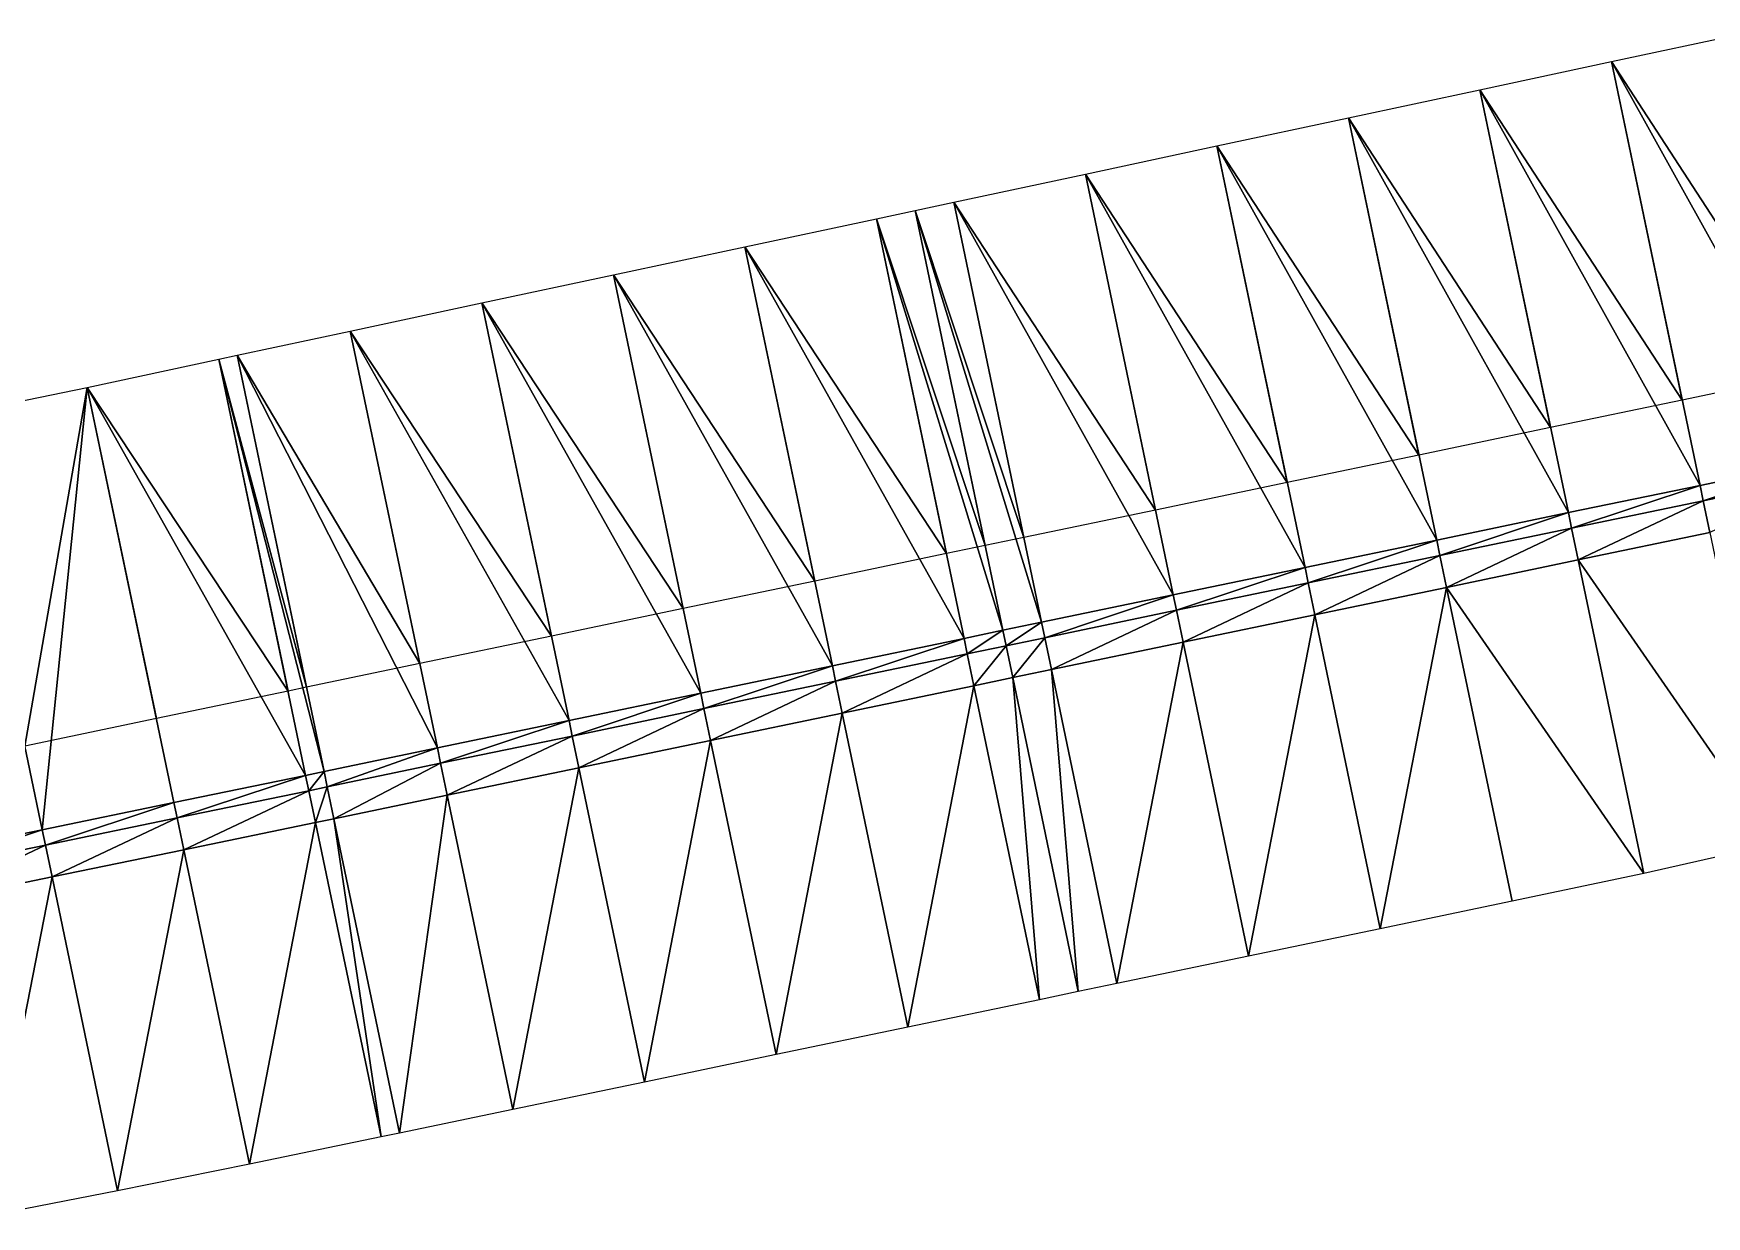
# Model space of a CAD drawing. Header units: metres. Extents: x 1882598 to 1885460, y 3171405 to 3171756.
# Drawn here: x 1883232.72 to 1883245.16, y 3171612.9 to 3171621.7 of the extents above; entities that cross this region are included whole.
import ezdxf

# ---------------------------------------------------------------- set-up
doc = ezdxf.new("R2010")
doc.units = ezdxf.units.M
doc.header["$MEASUREMENT"] = 0
doc.layers.add('Triangles surfaces projet', color=7, linetype='Continuous', true_color=0x848484)

msp = doc.modelspace()

# ---------------------------------------------------------------- linework, layer by layer
at = {"layer": 'Triangles surfaces projet'}
for points in [[(1883244.453, 3171621.488, 150.829), (1883245.431, 3171621.697, 150.825), (1883246.09, 3171618.541, 150.744), (1883244.453, 3171621.488, 150.829)], [(1883245.431, 3171621.697, 151.175), (1883245.957, 3171619.175, 151.11), (1883244.453, 3171621.488, 151.179), (1883245.431, 3171621.697, 151.175)], [(1883244.453, 3171621.488, 150.829), (1883245.111, 3171618.337, 150.749), (1883243.475, 3171621.279, 150.834), (1883244.453, 3171621.488, 150.829)], [(1883244.453, 3171621.488, 151.179), (1883244.979, 3171618.971, 151.115), (1883243.475, 3171621.279, 151.184), (1883244.453, 3171621.488, 151.179)], [(1883246.09, 3171618.541, 150.744), (1883245.111, 3171618.337, 150.749), (1883244.453, 3171621.488, 150.829), (1883246.09, 3171618.541, 150.744)], [(1883245.957, 3171619.175, 151.11), (1883244.979, 3171618.971, 151.115), (1883244.453, 3171621.488, 151.179), (1883245.957, 3171619.175, 151.11)], [(1883244.132, 3171618.134, 150.754), (1883242.497, 3171621.07, 150.839), (1883243.475, 3171621.279, 150.834), (1883244.132, 3171618.134, 150.754)], [(1883243.475, 3171621.279, 151.184), (1883244, 3171618.766, 151.12), (1883242.497, 3171621.07, 151.189), (1883243.475, 3171621.279, 151.184)], [(1883244.132, 3171618.134, 150.754), (1883243.475, 3171621.279, 150.834), (1883245.111, 3171618.337, 150.749), (1883244.132, 3171618.134, 150.754)], [(1883244.979, 3171618.971, 151.115), (1883244, 3171618.766, 151.12), (1883243.475, 3171621.279, 151.184), (1883244.979, 3171618.971, 151.115)], [(1883243.153, 3171617.93, 150.759), (1883241.519, 3171620.861, 150.844), (1883242.497, 3171621.07, 150.839), (1883243.153, 3171617.93, 150.759)], [(1883242.497, 3171621.07, 151.189), (1883243.021, 3171618.562, 151.125), (1883241.519, 3171620.861, 151.194), (1883242.497, 3171621.07, 151.189)], [(1883243.153, 3171617.93, 150.759), (1883242.497, 3171621.07, 150.839), (1883244.132, 3171618.134, 150.754), (1883243.153, 3171617.93, 150.759)], [(1883244, 3171618.766, 151.12), (1883243.021, 3171618.562, 151.125), (1883242.497, 3171621.07, 151.189), (1883244, 3171618.766, 151.12)], [(1883242.174, 3171617.726, 150.764), (1883240.541, 3171620.652, 150.849), (1883241.519, 3171620.861, 150.844), (1883242.174, 3171617.726, 150.764)], [(1883241.519, 3171620.861, 151.194), (1883242.042, 3171618.358, 151.13), (1883240.541, 3171620.652, 151.199), (1883241.519, 3171620.861, 151.194)], [(1883242.174, 3171617.726, 150.764), (1883241.519, 3171620.861, 150.844), (1883243.153, 3171617.93, 150.759), (1883242.174, 3171617.726, 150.764)], [(1883243.021, 3171618.562, 151.125), (1883242.042, 3171618.358, 151.13), (1883241.519, 3171620.861, 151.194), (1883243.021, 3171618.562, 151.125)], [(1883240.541, 3171620.652, 150.849), (1883241.195, 3171617.522, 150.769), (1883239.563, 3171620.443, 150.854), (1883240.541, 3171620.652, 150.849)], [(1883240.541, 3171620.652, 151.199), (1883241.063, 3171618.153, 151.135), (1883239.563, 3171620.443, 151.204), (1883240.541, 3171620.652, 151.199)], [(1883242.174, 3171617.726, 150.764), (1883241.195, 3171617.522, 150.769), (1883240.541, 3171620.652, 150.849), (1883242.174, 3171617.726, 150.764)], [(1883242.042, 3171618.358, 151.13), (1883241.063, 3171618.153, 151.135), (1883240.541, 3171620.652, 151.199), (1883242.042, 3171618.358, 151.13)], [(1883239.276, 3171620.381, 150.855), (1883239.563, 3171620.443, 150.854), (1883240.216, 3171617.319, 150.774), (1883239.276, 3171620.381, 150.855)], [(1883239.563, 3171620.443, 151.204), (1883240.084, 3171617.949, 151.14), (1883239.276, 3171620.381, 151.205), (1883239.563, 3171620.443, 151.204)], [(1883239.563, 3171620.443, 150.854), (1883241.195, 3171617.522, 150.769), (1883240.216, 3171617.319, 150.774), (1883239.563, 3171620.443, 150.854)], [(1883241.063, 3171618.153, 151.135), (1883240.084, 3171617.949, 151.14), (1883239.563, 3171620.443, 151.204), (1883241.063, 3171618.153, 151.135)], [(1883238.988, 3171620.32, 150.857), (1883239.639, 3171617.199, 150.777), (1883238.01, 3171620.111, 150.862), (1883238.988, 3171620.32, 150.857)], [(1883238.988, 3171620.32, 151.207), (1883239.508, 3171617.829, 151.143), (1883238.01, 3171620.111, 151.212), (1883238.988, 3171620.32, 151.207)], [(1883239.927, 3171617.259, 150.776), (1883238.988, 3171620.32, 150.857), (1883239.276, 3171620.381, 150.855), (1883239.927, 3171617.259, 150.776)], [(1883239.276, 3171620.381, 151.205), (1883239.796, 3171617.889, 151.142), (1883238.988, 3171620.32, 151.207), (1883239.276, 3171620.381, 151.205)], [(1883238.988, 3171620.32, 150.857), (1883239.927, 3171617.259, 150.776), (1883239.639, 3171617.199, 150.777), (1883238.988, 3171620.32, 150.857)], [(1883239.796, 3171617.889, 151.142), (1883239.508, 3171617.829, 151.143), (1883238.988, 3171620.32, 151.207), (1883239.796, 3171617.889, 151.142)], [(1883239.276, 3171620.381, 150.855), (1883240.216, 3171617.319, 150.774), (1883239.927, 3171617.259, 150.776), (1883239.276, 3171620.381, 150.855)], [(1883240.084, 3171617.949, 151.14), (1883239.796, 3171617.889, 151.142), (1883239.276, 3171620.381, 151.205), (1883240.084, 3171617.949, 151.14)], [(1883237.032, 3171619.902, 150.867), (1883238.01, 3171620.111, 150.862), (1883238.66, 3171616.995, 150.782), (1883237.032, 3171619.902, 150.867)], [(1883238.01, 3171620.111, 151.212), (1883238.529, 3171617.624, 151.148), (1883237.032, 3171619.902, 151.217), (1883238.01, 3171620.111, 151.212)], [(1883238.01, 3171620.111, 150.862), (1883239.639, 3171617.199, 150.777), (1883238.66, 3171616.995, 150.782), (1883238.01, 3171620.111, 150.862)], [(1883239.508, 3171617.829, 151.143), (1883238.529, 3171617.624, 151.148), (1883238.01, 3171620.111, 151.212), (1883239.508, 3171617.829, 151.143)], [(1883237.681, 3171616.791, 150.787), (1883236.054, 3171619.693, 150.872), (1883237.032, 3171619.902, 150.867), (1883237.681, 3171616.791, 150.787)], [(1883237.032, 3171619.902, 151.217), (1883237.55, 3171617.42, 151.153), (1883236.054, 3171619.693, 151.222), (1883237.032, 3171619.902, 151.217)], [(1883237.032, 3171619.902, 150.867), (1883238.66, 3171616.995, 150.782), (1883237.681, 3171616.791, 150.787), (1883237.032, 3171619.902, 150.867)], [(1883238.529, 3171617.624, 151.148), (1883237.55, 3171617.42, 151.153), (1883237.032, 3171619.902, 151.217), (1883238.529, 3171617.624, 151.148)], [(1883236.702, 3171616.588, 150.792), (1883235.076, 3171619.484, 150.876), (1883236.054, 3171619.693, 150.872), (1883236.702, 3171616.588, 150.792)], [(1883236.054, 3171619.693, 151.222), (1883236.571, 3171617.216, 151.158), (1883235.076, 3171619.484, 151.226), (1883236.054, 3171619.693, 151.222)], [(1883236.702, 3171616.588, 150.792), (1883236.054, 3171619.693, 150.872), (1883237.681, 3171616.791, 150.787), (1883236.702, 3171616.588, 150.792)], [(1883237.55, 3171617.42, 151.153), (1883236.571, 3171617.216, 151.158), (1883236.054, 3171619.693, 151.222), (1883237.55, 3171617.42, 151.153)], [(1883235.076, 3171619.484, 150.876), (1883235.723, 3171616.384, 150.797), (1883234.235, 3171619.304, 150.881), (1883235.076, 3171619.484, 150.876)], [(1883235.076, 3171619.484, 151.226), (1883235.592, 3171617.011, 151.163), (1883234.235, 3171619.304, 151.231), (1883235.076, 3171619.484, 151.226)], [(1883235.076, 3171619.484, 150.876), (1883236.702, 3171616.588, 150.792), (1883235.723, 3171616.384, 150.797), (1883235.076, 3171619.484, 150.876)], [(1883236.571, 3171617.216, 151.158), (1883235.592, 3171617.011, 151.163), (1883235.076, 3171619.484, 151.226), (1883236.571, 3171617.216, 151.158)], [(1883234.098, 3171619.275, 150.881), (1883234.744, 3171616.18, 150.802), (1883233.12, 3171619.065, 150.885), (1883234.098, 3171619.275, 150.881)], [(1883234.098, 3171619.275, 151.231), (1883234.613, 3171616.807, 151.168), (1883233.12, 3171619.065, 151.235), (1883234.098, 3171619.275, 151.231)], [(1883234.881, 3171616.209, 150.802), (1883234.098, 3171619.275, 150.881), (1883234.235, 3171619.304, 150.881), (1883234.881, 3171616.209, 150.802)], [(1883234.235, 3171619.304, 151.231), (1883234.75, 3171616.836, 151.168), (1883234.098, 3171619.275, 151.231), (1883234.235, 3171619.304, 151.231)], [(1883234.744, 3171616.18, 150.802), (1883234.098, 3171619.275, 150.881), (1883234.881, 3171616.209, 150.802), (1883234.744, 3171616.18, 150.802)], [(1883234.75, 3171616.836, 151.168), (1883234.613, 3171616.807, 151.168), (1883234.098, 3171619.275, 151.231), (1883234.75, 3171616.836, 151.168)], [(1883235.723, 3171616.384, 150.797), (1883234.881, 3171616.209, 150.802), (1883234.235, 3171619.304, 150.881), (1883235.723, 3171616.384, 150.797)], [(1883235.592, 3171617.011, 151.163), (1883234.75, 3171616.836, 151.168), (1883234.235, 3171619.304, 151.231), (1883235.592, 3171617.011, 151.163)], [(1883233.12, 3171619.065, 150.885), (1883232.785, 3171615.776, 150.811), (1883232.141, 3171618.863, 150.889), (1883233.12, 3171619.065, 150.885)], [(1883233.12, 3171619.065, 151.235), (1883232.655, 3171616.398, 151.176), (1883232.141, 3171618.863, 151.239), (1883233.12, 3171619.065, 151.235)], [(1883233.634, 3171616.603, 151.172), (1883232.655, 3171616.398, 151.176), (1883233.12, 3171619.065, 151.235), (1883233.634, 3171616.603, 151.172)], [(1883232.785, 3171615.776, 150.811), (1883233.12, 3171619.065, 150.885), (1883233.765, 3171615.978, 150.806), (1883232.785, 3171615.776, 150.811)], [(1883234.744, 3171616.18, 150.802), (1883233.765, 3171615.978, 150.806), (1883233.12, 3171619.065, 150.885), (1883234.744, 3171616.18, 150.802)], [(1883234.613, 3171616.807, 151.168), (1883233.634, 3171616.603, 151.172), (1883233.12, 3171619.065, 151.235), (1883234.613, 3171616.807, 151.168)], [(1883232.141, 3171618.863, 150.889), (1883232.785, 3171615.776, 150.811), (1883231.806, 3171615.574, 150.815), (1883232.141, 3171618.863, 150.889)], [(1883246.09, 3171618.541, 150.744), (1883245.135, 3171618.223, 150.746), (1883245.111, 3171618.337, 150.749), (1883246.09, 3171618.541, 150.744)], [(1883246.09, 3171618.541, 150.744), (1883246.114, 3171618.427, 150.741), (1883245.135, 3171618.223, 150.746), (1883246.09, 3171618.541, 150.744)], [(1883244.156, 3171618.019, 150.751), (1883244.132, 3171618.134, 150.754), (1883245.111, 3171618.337, 150.749), (1883244.156, 3171618.019, 150.751)], [(1883245.111, 3171618.337, 150.749), (1883245.135, 3171618.223, 150.746), (1883244.156, 3171618.019, 150.751), (1883245.111, 3171618.337, 150.749)], [(1883245.135, 3171618.223, 150.746), (1883246.114, 3171618.427, 150.741), (1883245.184, 3171617.986, 150.989), (1883245.135, 3171618.223, 150.746)], [(1883244.205, 3171617.782, 150.994), (1883244.156, 3171618.019, 150.751), (1883245.135, 3171618.223, 150.746), (1883244.205, 3171617.782, 150.994)], [(1883245.135, 3171618.223, 150.746), (1883245.184, 3171617.986, 150.989), (1883244.205, 3171617.782, 150.994), (1883245.135, 3171618.223, 150.746)], [(1883243.177, 3171617.816, 150.756), (1883243.153, 3171617.93, 150.759), (1883244.132, 3171618.134, 150.754), (1883243.177, 3171617.816, 150.756)], [(1883244.132, 3171618.134, 150.754), (1883244.156, 3171618.019, 150.751), (1883243.177, 3171617.816, 150.756), (1883244.132, 3171618.134, 150.754)], [(1883243.226, 3171617.578, 150.999), (1883243.177, 3171617.816, 150.756), (1883244.156, 3171618.019, 150.751), (1883243.226, 3171617.578, 150.999)], [(1883244.156, 3171618.019, 150.751), (1883244.205, 3171617.782, 150.994), (1883243.226, 3171617.578, 150.999), (1883244.156, 3171618.019, 150.751)], [(1883245.667, 3171615.672, 152.565), (1883244.205, 3171617.782, 150.994), (1883245.184, 3171617.986, 150.989), (1883245.667, 3171615.672, 152.565)], [(1883243.153, 3171617.93, 150.759), (1883242.197, 3171617.612, 150.761), (1883242.174, 3171617.726, 150.764), (1883243.153, 3171617.93, 150.759)], [(1883243.177, 3171617.816, 150.756), (1883242.197, 3171617.612, 150.761), (1883243.153, 3171617.93, 150.759), (1883243.177, 3171617.816, 150.756)], [(1883241.218, 3171617.408, 150.766), (1883241.195, 3171617.522, 150.769), (1883242.174, 3171617.726, 150.764), (1883241.218, 3171617.408, 150.766)], [(1883241.218, 3171617.408, 150.766), (1883242.174, 3171617.726, 150.764), (1883242.197, 3171617.612, 150.761), (1883241.218, 3171617.408, 150.766)], [(1883242.247, 3171617.374, 151.004), (1883242.197, 3171617.612, 150.761), (1883243.177, 3171617.816, 150.756), (1883242.247, 3171617.374, 151.004)], [(1883243.177, 3171617.816, 150.756), (1883243.226, 3171617.578, 150.999), (1883242.247, 3171617.374, 151.004), (1883243.177, 3171617.816, 150.756)], [(1883244.692, 3171615.45, 152.582), (1883243.226, 3171617.578, 150.999), (1883244.205, 3171617.782, 150.994), (1883244.692, 3171615.45, 152.582)], [(1883245.667, 3171615.672, 152.565), (1883244.692, 3171615.45, 152.582), (1883244.205, 3171617.782, 150.994), (1883245.667, 3171615.672, 152.565)], [(1883241.218, 3171617.408, 150.766), (1883242.197, 3171617.612, 150.761), (1883241.268, 3171617.171, 151.009), (1883241.218, 3171617.408, 150.766)], [(1883241.268, 3171617.171, 151.009), (1883242.197, 3171617.612, 150.761), (1883242.247, 3171617.374, 151.004), (1883241.268, 3171617.171, 151.009)], [(1883242.734, 3171615.04, 152.593), (1883242.247, 3171617.374, 151.004), (1883243.226, 3171617.578, 150.999), (1883242.734, 3171615.04, 152.593)], [(1883243.713, 3171615.244, 152.588), (1883242.734, 3171615.04, 152.593), (1883243.226, 3171617.578, 150.999), (1883243.713, 3171615.244, 152.588)], [(1883243.713, 3171615.244, 152.588), (1883243.226, 3171617.578, 150.999), (1883244.692, 3171615.45, 152.582), (1883243.713, 3171615.244, 152.588)], [(1883240.216, 3171617.319, 150.774), (1883241.195, 3171617.522, 150.769), (1883240.239, 3171617.204, 150.771), (1883240.216, 3171617.319, 150.774)], [(1883240.239, 3171617.204, 150.771), (1883241.195, 3171617.522, 150.769), (1883241.218, 3171617.408, 150.766), (1883240.239, 3171617.204, 150.771)], [(1883240.239, 3171617.204, 150.771), (1883241.218, 3171617.408, 150.766), (1883240.289, 3171616.967, 151.014), (1883240.239, 3171617.204, 150.771)], [(1883241.218, 3171617.408, 150.766), (1883241.268, 3171617.171, 151.009), (1883240.289, 3171616.967, 151.014), (1883241.218, 3171617.408, 150.766)], [(1883241.755, 3171614.836, 152.599), (1883241.268, 3171617.171, 151.009), (1883242.247, 3171617.374, 151.004), (1883241.755, 3171614.836, 152.599)], [(1883241.755, 3171614.836, 152.599), (1883242.247, 3171617.374, 151.004), (1883242.734, 3171615.04, 152.593), (1883241.755, 3171614.836, 152.599)], [(1883239.639, 3171617.199, 150.777), (1883238.684, 3171616.881, 150.779), (1883238.66, 3171616.995, 150.782), (1883239.639, 3171617.199, 150.777)], [(1883239.639, 3171617.199, 150.777), (1883239.663, 3171617.084, 150.774), (1883238.684, 3171616.881, 150.779), (1883239.639, 3171617.199, 150.777)], [(1883239.639, 3171617.199, 150.777), (1883239.927, 3171617.259, 150.776), (1883239.663, 3171617.084, 150.774), (1883239.639, 3171617.199, 150.777)], [(1883239.927, 3171617.259, 150.776), (1883239.951, 3171617.144, 150.773), (1883239.663, 3171617.084, 150.774), (1883239.927, 3171617.259, 150.776)], [(1883240.216, 3171617.319, 150.774), (1883239.951, 3171617.144, 150.773), (1883239.927, 3171617.259, 150.776), (1883240.216, 3171617.319, 150.774)], [(1883240.216, 3171617.319, 150.774), (1883240.239, 3171617.204, 150.771), (1883239.951, 3171617.144, 150.773), (1883240.216, 3171617.319, 150.774)], [(1883240.001, 3171616.907, 151.015), (1883239.951, 3171617.144, 150.773), (1883240.239, 3171617.204, 150.771), (1883240.001, 3171616.907, 151.015)], [(1883240.239, 3171617.204, 150.771), (1883240.289, 3171616.967, 151.014), (1883240.001, 3171616.907, 151.015), (1883240.239, 3171617.204, 150.771)], [(1883239.663, 3171617.084, 150.774), (1883238.733, 3171616.643, 151.022), (1883238.684, 3171616.881, 150.779), (1883239.663, 3171617.084, 150.774)], [(1883239.663, 3171617.084, 150.774), (1883239.713, 3171616.847, 151.017), (1883238.733, 3171616.643, 151.022), (1883239.663, 3171617.084, 150.774)], [(1883239.713, 3171616.847, 151.017), (1883239.663, 3171617.084, 150.774), (1883239.951, 3171617.144, 150.773), (1883239.713, 3171616.847, 151.017)], [(1883239.713, 3171616.847, 151.017), (1883239.951, 3171617.144, 150.773), (1883240.001, 3171616.907, 151.015), (1883239.713, 3171616.847, 151.017)], [(1883240.289, 3171616.967, 151.014), (1883241.268, 3171617.171, 151.009), (1883240.776, 3171614.632, 152.604), (1883240.289, 3171616.967, 151.014)], [(1883241.268, 3171617.171, 151.009), (1883241.755, 3171614.836, 152.599), (1883240.776, 3171614.632, 152.604), (1883241.268, 3171617.171, 151.009)], [(1883237.681, 3171616.791, 150.787), (1883238.66, 3171616.995, 150.782), (1883237.705, 3171616.677, 150.784), (1883237.681, 3171616.791, 150.787)], [(1883238.66, 3171616.995, 150.782), (1883238.684, 3171616.881, 150.779), (1883237.705, 3171616.677, 150.784), (1883238.66, 3171616.995, 150.782)], [(1883240.001, 3171616.907, 151.015), (1883240.289, 3171616.967, 151.014), (1883240.488, 3171614.572, 152.605), (1883240.001, 3171616.907, 151.015)], [(1883240.488, 3171614.572, 152.605), (1883240.289, 3171616.967, 151.014), (1883240.776, 3171614.632, 152.604), (1883240.488, 3171614.572, 152.605)], [(1883237.754, 3171616.44, 151.027), (1883237.705, 3171616.677, 150.784), (1883238.684, 3171616.881, 150.779), (1883237.754, 3171616.44, 151.027)], [(1883238.684, 3171616.881, 150.779), (1883238.733, 3171616.643, 151.022), (1883237.754, 3171616.44, 151.027), (1883238.684, 3171616.881, 150.779)], [(1883239.221, 3171614.308, 152.612), (1883238.733, 3171616.643, 151.022), (1883239.713, 3171616.847, 151.017), (1883239.221, 3171614.308, 152.612)], [(1883239.221, 3171614.308, 152.612), (1883239.713, 3171616.847, 151.017), (1883240.2, 3171614.512, 152.607), (1883239.221, 3171614.308, 152.612)], [(1883240.2, 3171614.512, 152.607), (1883239.713, 3171616.847, 151.017), (1883240.001, 3171616.907, 151.015), (1883240.2, 3171614.512, 152.607)], [(1883240.2, 3171614.512, 152.607), (1883240.001, 3171616.907, 151.015), (1883240.488, 3171614.572, 152.605), (1883240.2, 3171614.512, 152.607)], [(1883236.726, 3171616.473, 150.789), (1883236.702, 3171616.588, 150.792), (1883237.681, 3171616.791, 150.787), (1883236.726, 3171616.473, 150.789)], [(1883237.705, 3171616.677, 150.784), (1883236.726, 3171616.473, 150.789), (1883237.681, 3171616.791, 150.787), (1883237.705, 3171616.677, 150.784)], [(1883235.723, 3171616.384, 150.797), (1883236.702, 3171616.588, 150.792), (1883235.747, 3171616.27, 150.794), (1883235.723, 3171616.384, 150.797)], [(1883236.702, 3171616.588, 150.792), (1883236.726, 3171616.473, 150.789), (1883235.747, 3171616.27, 150.794), (1883236.702, 3171616.588, 150.792)], [(1883236.775, 3171616.236, 151.032), (1883236.726, 3171616.473, 150.789), (1883237.705, 3171616.677, 150.784), (1883236.775, 3171616.236, 151.032)], [(1883237.754, 3171616.44, 151.027), (1883236.775, 3171616.236, 151.032), (1883237.705, 3171616.677, 150.784), (1883237.754, 3171616.44, 151.027)], [(1883237.754, 3171616.44, 151.027), (1883238.733, 3171616.643, 151.022), (1883238.242, 3171614.104, 152.617), (1883237.754, 3171616.44, 151.027)], [(1883239.221, 3171614.308, 152.612), (1883238.242, 3171614.104, 152.617), (1883238.733, 3171616.643, 151.022), (1883239.221, 3171614.308, 152.612)], [(1883235.796, 3171616.032, 151.037), (1883235.747, 3171616.27, 150.794), (1883236.726, 3171616.473, 150.789), (1883235.796, 3171616.032, 151.037)], [(1883235.796, 3171616.032, 151.037), (1883236.726, 3171616.473, 150.789), (1883236.775, 3171616.236, 151.032), (1883235.796, 3171616.032, 151.037)], [(1883234.881, 3171616.209, 150.802), (1883235.723, 3171616.384, 150.797), (1883234.905, 3171616.094, 150.799), (1883234.881, 3171616.209, 150.802)], [(1883235.747, 3171616.27, 150.794), (1883234.905, 3171616.094, 150.799), (1883235.723, 3171616.384, 150.797), (1883235.747, 3171616.27, 150.794)], [(1883236.775, 3171616.236, 151.032), (1883237.754, 3171616.44, 151.027), (1883237.263, 3171613.9, 152.623), (1883236.775, 3171616.236, 151.032)], [(1883238.242, 3171614.104, 152.617), (1883237.263, 3171613.9, 152.623), (1883237.754, 3171616.44, 151.027), (1883238.242, 3171614.104, 152.617)], [(1883234.768, 3171616.066, 150.799), (1883234.744, 3171616.18, 150.802), (1883234.881, 3171616.209, 150.802), (1883234.768, 3171616.066, 150.799)], [(1883234.768, 3171616.066, 150.799), (1883234.881, 3171616.209, 150.802), (1883234.905, 3171616.094, 150.799), (1883234.768, 3171616.066, 150.799)], [(1883235.747, 3171616.27, 150.794), (1883234.954, 3171615.857, 151.041), (1883234.905, 3171616.094, 150.799), (1883235.747, 3171616.27, 150.794)], [(1883235.747, 3171616.27, 150.794), (1883235.796, 3171616.032, 151.037), (1883234.954, 3171615.857, 151.041), (1883235.747, 3171616.27, 150.794)], [(1883236.775, 3171616.236, 151.032), (1883236.284, 3171613.696, 152.628), (1883235.796, 3171616.032, 151.037), (1883236.775, 3171616.236, 151.032)], [(1883236.284, 3171613.696, 152.628), (1883236.775, 3171616.236, 151.032), (1883237.263, 3171613.9, 152.623), (1883236.284, 3171613.696, 152.628)], [(1883233.765, 3171615.978, 150.806), (1883234.744, 3171616.18, 150.802), (1883233.788, 3171615.864, 150.803), (1883233.765, 3171615.978, 150.806)], [(1883233.788, 3171615.864, 150.803), (1883234.744, 3171616.18, 150.802), (1883234.768, 3171616.066, 150.799), (1883233.788, 3171615.864, 150.803)], [(1883234.905, 3171616.094, 150.799), (1883234.817, 3171615.829, 151.042), (1883234.768, 3171616.066, 150.799), (1883234.905, 3171616.094, 150.799)], [(1883234.954, 3171615.857, 151.041), (1883234.817, 3171615.829, 151.042), (1883234.905, 3171616.094, 150.799), (1883234.954, 3171615.857, 151.041)], [(1883232.809, 3171615.662, 150.808), (1883232.785, 3171615.776, 150.811), (1883233.765, 3171615.978, 150.806), (1883232.809, 3171615.662, 150.808)], [(1883233.765, 3171615.978, 150.806), (1883233.788, 3171615.864, 150.803), (1883232.809, 3171615.662, 150.808), (1883233.765, 3171615.978, 150.806)], [(1883233.788, 3171615.864, 150.803), (1883234.768, 3171616.066, 150.799), (1883233.838, 3171615.627, 151.046), (1883233.788, 3171615.864, 150.803)], [(1883234.817, 3171615.829, 151.042), (1883233.838, 3171615.627, 151.046), (1883234.768, 3171616.066, 150.799), (1883234.817, 3171615.829, 151.042)], [(1883235.796, 3171616.032, 151.037), (1883235.442, 3171613.52, 152.632), (1883234.954, 3171615.857, 151.041), (1883235.796, 3171616.032, 151.037)], [(1883235.796, 3171616.032, 151.037), (1883236.284, 3171613.696, 152.628), (1883235.442, 3171613.52, 152.632), (1883235.796, 3171616.032, 151.037)], [(1883233.788, 3171615.864, 150.803), (1883232.859, 3171615.425, 151.05), (1883232.809, 3171615.662, 150.808), (1883233.788, 3171615.864, 150.803)], [(1883233.788, 3171615.864, 150.803), (1883233.838, 3171615.627, 151.046), (1883232.859, 3171615.425, 151.05), (1883233.788, 3171615.864, 150.803)], [(1883234.326, 3171613.289, 152.638), (1883233.838, 3171615.627, 151.046), (1883234.817, 3171615.829, 151.042), (1883234.326, 3171613.289, 152.638)], [(1883234.817, 3171615.829, 151.042), (1883235.305, 3171613.492, 152.633), (1883234.326, 3171613.289, 152.638), (1883234.817, 3171615.829, 151.042)], [(1883234.817, 3171615.829, 151.042), (1883234.954, 3171615.857, 151.041), (1883235.305, 3171613.492, 152.633), (1883234.817, 3171615.829, 151.042)], [(1883234.954, 3171615.857, 151.041), (1883235.442, 3171613.52, 152.632), (1883235.305, 3171613.492, 152.633), (1883234.954, 3171615.857, 151.041)], [(1883232.785, 3171615.776, 150.811), (1883231.83, 3171615.46, 150.812), (1883231.806, 3171615.574, 150.815), (1883232.785, 3171615.776, 150.811)], [(1883231.83, 3171615.46, 150.812), (1883232.785, 3171615.776, 150.811), (1883232.809, 3171615.662, 150.808), (1883231.83, 3171615.46, 150.812)], [(1883231.83, 3171615.46, 150.812), (1883232.809, 3171615.662, 150.808), (1883231.879, 3171615.223, 151.054), (1883231.83, 3171615.46, 150.812)], [(1883231.879, 3171615.223, 151.054), (1883232.809, 3171615.662, 150.808), (1883232.859, 3171615.425, 151.05), (1883231.879, 3171615.223, 151.054)], [(1883233.345, 3171613.092, 152.639), (1883232.859, 3171615.425, 151.05), (1883233.838, 3171615.627, 151.046), (1883233.345, 3171613.092, 152.639)], [(1883233.345, 3171613.092, 152.639), (1883233.838, 3171615.627, 151.046), (1883234.326, 3171613.289, 152.638), (1883233.345, 3171613.092, 152.639)], [(1883231.879, 3171615.223, 151.054), (1883232.859, 3171615.425, 151.05), (1883232.364, 3171612.9, 152.636), (1883231.879, 3171615.223, 151.054)], [(1883232.364, 3171612.9, 152.636), (1883232.859, 3171615.425, 151.05), (1883233.345, 3171613.092, 152.639), (1883232.364, 3171612.9, 152.636)]]:
    msp.add_3dface(points, dxfattribs=at)

doc.saveas('drawing.dxf')
